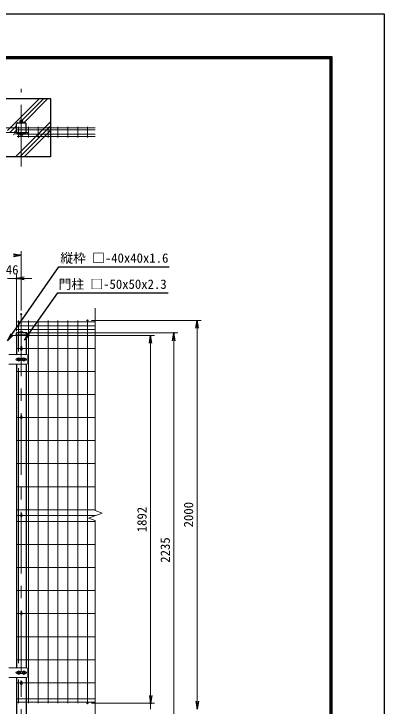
# Model space of a CAD drawing. Units: millimetres, scale not verified. Extents: x -4200 to 4200, y -2970 to 2970.
# Drawn here: x 2292 to 4200, y -592 to 2970 of the extents above; entities that cross this region are included whole.
import ezdxf
from ezdxf.enums import TextEntityAlignment as Align

# ---------------------------------------------------------------- set-up
doc = ezdxf.new("R2010")
doc.units = ezdxf.units.MM
doc.header["$LTSCALE"] = 10
doc.header["$PDMODE"] = 32
doc.header["$PDSIZE"] = 5
doc.linetypes.add('USER1', pattern=[50.8, 31.75, -6.35, 6.35, -6.35])
for name, color, linetype, lineweight in [('0-1_D-STR3', 3, 'Continuous', 13), ('0-2_D-BMK', 2, 'USER1', 13), ('0-3_D-STR1', 1, 'Continuous', 25), ('0-6_D-STR-TXT', 7, 'Continuous', 25), ('0-7_D-STR-DIM', 7, 'Continuous', 13), ('0-8_0', 7, 'Continuous', 25), ('0-9_Defpoints', 6, 'Continuous', 25), ('0-A_D-DCR-HCH', 7, 'Continuous', 13), ('0-B_D-STR2', 7, 'Continuous', 13), ('0-C_D-STR4', 7, 'Continuous', 25), ('0-D_D-TTL', 7, 'Continuous', 25)]:
    doc.layers.add(name, color=color, linetype=linetype, lineweight=lineweight)
doc.styles.add('ＭＳ ゴシック', font='')
doc.styles.get('ＭＳ ゴシック').set_extended_font_data('MS Gothic')

# ---------------------------------------------------------------- blocks, each defined once
blk = doc.blocks.new('_Open')
at = {"layer": '0-8_0'}
blk.add_line((-10, 1.667), (0, 0), dxfattribs=at)
blk.add_lwpolyline([(-10, -1.667), (0, 0), (-10, 0)], dxfattribs=at)
blk = doc.blocks.new('U7')
at = {"layer": '0-1_D-STR3'}
for p, q in [((18754, 18240), (19674, 18240)), ((19724, 18190), (19724, 17790)), ((19115, 17990), (19115.1, 17990)), ((19160, 18035), (19187.1, 18035)), ((19160, 17945), (19187.1, 17945)), ((19342.9, 18035), (19437.1, 18035)), ((19342.9, 17945), (19437.1, 17945)), ((19592.9, 18035), (19620, 18035)), ((19592.9, 17945), (19620, 17945)), ((19665, 17990), (19665.1, 17990)), ((19674, 17740), (18754, 17740)), ((18754, 2125), (19674, 2125)), ((19115, 1875), (19115.1, 1875)), ((19160, 1920), (19187.1, 1920)), ((19160, 1830), (19187.1, 1830)), ((19342.9, 1920), (19437.1, 1920)), ((19342.9, 1830), (19437.1, 1830)), ((19592.9, 1920), (19620, 1920)), ((19592.9, 1830), (19620, 1830)), ((19665, 1875), (19665.1, 1875)), ((19724, 2075), (19724, 1675)), ((19674, 1625), (18754, 1625))]:
    blk.add_line(p, q, dxfattribs=at)
for points in [[(19265, 18071), (19194.9, 18030.5), (19194.9, 17949.5), (19265, 17909), (19335.2, 17949.5), (19335.2, 18030.5)], [(19515, 18071), (19444.9, 18030.5), (19444.9, 17949.5), (19515, 17909), (19585.2, 17949.5), (19585.2, 18030.5)], [(19265, 1956), (19194.9, 1915.5), (19194.9, 1834.5), (19265, 1794), (19335.2, 1834.5), (19335.2, 1915.5)], [(19515, 1956), (19444.9, 1915.5), (19444.9, 1834.5), (19515, 1794), (19585.2, 1834.5), (19585.2, 1915.5)]]:
    blk.add_lwpolyline(points, close=True, dxfattribs=at)
for centre, radius in [((19265, 17990), 90), ((19265, 17990), 70.3), ((19265, 17990), 45), ((19265, 17990), 40), ((19515, 17990), 90), ((19515, 17990), 70.3), ((19515, 17990), 45), ((19515, 17990), 40), ((19265, 1875), 90), ((19265, 1875), 70.3), ((19265, 1875), 45), ((19265, 1875), 40), ((19515, 1875), 90), ((19515, 1875), 70.3), ((19515, 1875), 45), ((19515, 1875), 40)]:
    blk.add_circle(centre, radius, dxfattribs=at)
for centre, radius, start, end in [((19674, 18190), 50, 0, 90), ((19160, 17990), 45, 90, 180), ((19160, 17990), 45, 180, 270), ((19620, 17990), 45, 0, 90), ((19620, 17990), 45, 270, 0), ((19674, 17790), 50, 270, 0), ((19160, 1875), 45, 90, 180), ((19160, 1875), 45, 180, 270), ((19620, 1875), 45, 0, 90), ((19620, 1875), 45, 270, 0), ((19674, 2075), 50, 0, 90), ((19674, 1675), 50, 270, 0)]:
    blk.add_arc(centre, radius, start, end, dxfattribs=at)
blk = doc.blocks.new('MLeader6')
at = {"layer": '0-6_D-STR-TXT'}
blk.add_line((2288.09, 1316.52), (2259.78, 1287.49), dxfattribs=at)
for points in [[(2282.62, 1320.33), (2524.82, 1668.66), (3077.77, 1668.66), (3092.09, 1668.66)], [(2277.15, 1324.14), (2259.78, 1287.49), (2282.62, 1320.33)]]:
    blk.add_lwpolyline(points, dxfattribs=at)
blk = doc.blocks.new('MLeader7')
at = {"layer": '0-6_D-STR-TXT'}
blk.add_line((2375.39, 1319.02), (2346.86, 1290.2), dxfattribs=at)
for points in [[(2369.95, 1322.87), (2519.24, 1534.04), (3072.18, 1534.04), (3086.5, 1534.04)], [(2364.5, 1326.72), (2346.86, 1290.2), (2369.95, 1322.87)]]:
    blk.add_lwpolyline(points, dxfattribs=at)

msp = doc.modelspace()

# ---------------------------------------------------------------- linework, layer by layer
at = {"layer": '0-1_D-STR3'}
for p, q in [((2326.78, 2422.74), (2327.78, 2423.74)), ((2326.78, 2418.84), (2326.78, 2422.74)), ((2333.78, 2418.84), (2333.78, 2423.74)), ((2334.78, 2418.84), (2334.78, 2422.74)), ((2321.78, 2408.74), (2321.78, 2410.34)), ((2321.78, 2410.34), (2339.78, 2410.34)), ((2339.78, 2408.74), (2321.78, 2408.74)), ((2323.08, 2410.34), (2338.48, 2410.34)), ((2323.28, 2412.34), (2323.28, 2418.14)), ((2323.28, 2412.34), (2338.28, 2412.34)), ((2325, 2418.84), (2336.55, 2418.84)), ((2327.03, 2412.34), (2327.03, 2418.14)), ((2329.71, 2410.34), (2330.87, 2412.34)), ((2330.4, 2410.34), (2331.56, 2412.34)), ((2334.53, 2412.34), (2334.53, 2418.14)), ((2338.28, 2412.34), (2338.28, 2418.14)), ((2338.48, 2410.34), (2338.48, 2412.34)), ((2339.78, 2408.74), (2339.78, 2410.34)), ((2364.18, 2358.74), (2219.78, 2358.74)), ((2321.78, 2352.74), (2339.78, 2352.74)), ((2321.78, 2350.74), (2321.78, 2352.74)), ((2339.78, 2350.74), (2339.78, 2352.74)), ((2321.78, 2350.74), (2339.78, 2350.74)), ((2323.28, 2346.32), (2323.28, 2350.74)), ((2323.28, 2350.74), (2338.28, 2350.74)), ((2325.15, 2345.24), (2336.41, 2345.24)), ((2327.02, 2346.32), (2327.02, 2350.74)), ((2334.54, 2346.32), (2334.54, 2350.74)), ((2338.28, 2346.32), (2338.28, 2350.74)), ((2328.18, 1257.16), (2328.18, 1244.99)), ((2333.38, 1257.16), (2333.38, 1244.99)), ((2328.18, 901.23), (2328.18, 889.06)), ((2333.38, 901.23), (2333.38, 889.06)), ((2328.18, 396.66), (2328.18, 384.49)), ((2333.38, 396.66), (2333.38, 384.49)), ((2328.18, -107.91), (2328.18, -120.08)), ((2333.38, -107.91), (2333.38, -120.08)), ((2328.18, -463.84), (2328.18, -476.01)), ((2333.38, -463.84), (2333.38, -476.01))]:
    msp.add_line(p, q, dxfattribs=at)
for points in [[(2326.78, 2422.74), (2334.78, 2422.74), (2333.78, 2423.74)], [(2327.78, 2418.84), (2327.78, 2423.74), (2333.78, 2423.74)], [(2323.08, 2410.34), (2323.08, 2412.34), (2338.48, 2412.34)], [(2293.65, 2352.74), (2364.18, 2352.74), (2364.18, 2358.74)]]:
    msp.add_lwpolyline(points, dxfattribs=at)
for centre, radius, start, end in [((2325.15, 2416), 2.85, 48.83491, 131.16509), ((2330.78, 2408.45), 10.39, 68.85295, 111.14705), ((2336.4, 2416), 2.85, 48.86505, 131.13495), ((2287.65, 2352.74), 6, 280.26018, 0), ((2325.15, 2347.4), 2.16, 210, 330), ((2330.78, 2352.32), 7.08, 237.93138, 302.06862), ((2336.41, 2347.4), 2.16, 210, 330), ((2330.78, 1244.99), 2.6, 180, 0), ((2330.78, 889.06), 2.6, 180, 0), ((2330.78, 384.49), 2.6, 180, 0), ((2330.78, -120.08), 2.6, 180, 0), ((2330.78, -476.01), 2.6, 180, 0)]:
    msp.add_arc(centre, radius, start, end, dxfattribs=at)
for centre in [(2330.78, 1257.14), (2330.78, 901.22), (2330.78, 396.64), (2330.78, -107.93), (2330.78, -463.86)]:
    msp.add_ellipse(centre, major_axis=(-2.6, 0), ratio=0.649974, start_param=3.1415927, end_param=6.2831853, dxfattribs=at)
at = {"layer": '0-2_D-BMK'}
for p, q in [((2330.78, 2183.74), (2330.78, 2583.74)), ((2530.78, 2383.74), (2130.78, 2383.74)), ((2330.78, 1424.07), (2330.78, -937.01))]:
    msp.add_line(p, q, dxfattribs=at)
at = {"layer": '0-3_D-STR1'}
for p, q in [((2305.78, 2363.84), (2305.78, 2403.64)), ((2310.88, 2408.74), (2350.68, 2408.74)), ((2355.78, 2363.84), (2355.78, 2403.64)), ((2310.88, 2358.74), (2350.68, 2358.74)), ((2303.94, 1325.99), (2303.78, 1316.99)), ((2303.94, 1325.99), (2303.78, 1316.99)), ((2323.28, 1331.99), (2305.49, 1327.9)), ((2323.28, 1331.99), (2305.49, 1327.9)), ((2355.69, 1327.99), (2305.87, 1327.99)), ((2323.28, 1331.99), (2338.28, 1331.99)), ((2338.28, 1331.99), (2323.28, 1331.99)), ((2338.28, 1331.99), (2356.07, 1327.9)), ((2338.28, 1331.99), (2356.07, 1327.9)), ((2357.63, 1325.99), (2357.78, 1316.99)), ((2303.78, 1316.99), (2357.78, 1316.99)), ((2357.78, 1316.99), (2303.78, 1316.99)), ((2305.78, 1316.99), (2305.78, 1216.99)), ((2355.78, 1316.99), (2355.78, 1216.99)), ((2305.78, 1166.99), (2305.78, -394.51)), ((2355.78, 1166.99), (2355.78, -394.51)), ((2305.78, -444.51), (2305.78, -907.01)), ((2355.78, -444.51), (2355.78, -907.01))]:
    msp.add_line(p, q, dxfattribs=at)
for centre, radius, start, end in [((2310.88, 2403.64), 5.1, 90.00031, 179.99985), ((2350.68, 2403.64), 5.1, 0, 90.00028), ((2310.88, 2363.84), 5.1, 179.99984, 269.99973), ((2350.68, 2363.84), 5.1, 269.9997, 0), ((2305.94, 1325.95), 2, 102.93782, 179), ((2305.94, 1325.95), 2, 102.93782, 179), ((2355.63, 1325.95), 2, 1, 77.06218), ((2330.78, 1244.99), 4, 162.5424, 17.4576), ((2330.78, -476.03), 4, 162.5424, 17.4576)]:
    msp.add_arc(centre, radius, start, end, dxfattribs=at)
at = {"layer": '0-7_D-STR-DIM'}
for p, q in [((2330.78, 1444.07), (2330.78, 1748.23)), ((2259.78, 1608.23), (2305.78, 1608.23)), ((2305.78, 1336.99), (2305.78, 1628.23)), ((2345.78, 1608.23), (2385.78, 1608.23)), ((2691.97, 1392.99), (3257.1, 1392.99)), ((2375.69, 1327.99), (3137.1, 1327.99)), ((3237.1, 1352.99), (3237.1, -567.01)), ((2278.75, 1314.99), (3017.1, 1314.99)), ((3117.1, -867.01), (3117.1, 1287.99)), ((2997.1, 1274.99), (2997.1, -537.01)), ((2997.1, -537.01), (2997.1, -497.01)), ((2691.97, -577.01), (3017.1, -577.01)), ((2691.97, -577.01), (3017.1, -577.01)), ((2997.1, -607.01), (2997.1, -577.01))]:
    msp.add_line(p, q, dxfattribs=at)
at = {"layer": '0-9_Defpoints'}
for p in [(2305.78, 1608.23), (2330.78, 1424.07), (2671.97, 1392.99), (2305.78, 1316.99), (2355.69, 1327.99), (3117.1, 1327.99), (2671.97, -577.01), (2997.1, -577.01)]:
    msp.add_point(p, dxfattribs=at)
at = {"layer": '0-A_D-DCR-HCH'}
for p, q in [((2343.07, 2408.74), (2468.07, 2533.74)), ((2293.07, 2358.74), (2305.78, 2371.46)), ((2344.84, 2233.74), (2480.78, 2369.68)), ((2477.43, 2233.74), (2480.78, 2237.1))]:
    msp.add_line(p, q, dxfattribs=at)
for points in [[(2259.78, 2369.65), (2273.87, 2383.74), (2330.78, 2440.65), (2423.87, 2533.74)], [(2320.97, 2408.74), (2330.78, 2418.55), (2445.97, 2533.74)], [(2270.97, 2358.74), (2295.97, 2383.74), (2305.78, 2393.55)], [(2300.65, 2233.74), (2330.78, 2263.87), (2450.65, 2383.74), (2480.78, 2413.87)], [(2322.75, 2233.74), (2330.78, 2241.78), (2472.75, 2383.74), (2480.78, 2391.78)]]:
    msp.add_lwpolyline(points, dxfattribs=at)
at = {"layer": '0-B_D-STR2'}
for p, q in [((2316.55, 2389.44), (2316.55, 2333.44)), ((2367.32, 2389.44), (2367.32, 2333.44)), ((2418.09, 2389.44), (2418.09, 2333.44)), ((2468.86, 2389.44), (2468.86, 2333.44)), ((2519.63, 2389.44), (2519.63, 2333.44)), ((2570.4, 2389.44), (2570.4, 2333.44)), ((2621.17, 2389.44), (2621.17, 2333.44)), ((2671.97, 2389.44), (2671.97, 2333.44)), ((2309.58, 2384.04), (2711.46, 2384.04)), ((2309.58, 2372.74), (2711.46, 2372.74)), ((2309.58, 2350.14), (2711.46, 2350.14)), ((2309.58, 2338.84), (2711.46, 2338.84)), ((2711.47, 414.14), (2711.47, 1455.99)), ((2316.58, 1392.99), (2316.58, 1232.19)), ((2367.35, 1392.99), (2367.35, -577.01)), ((2418.12, 1392.99), (2418.12, -577.01)), ((2468.89, 1392.99), (2468.89, -577.01)), ((2519.66, 1392.99), (2519.66, -577.01)), ((2570.43, 1392.99), (2570.43, -577.01)), ((2621.2, 1392.99), (2621.2, -577.01)), ((2671.97, 1392.99), (2671.97, -577.01)), ((2711.47, 1384.56), (2309.58, 1384.56)), ((2711.47, 1364.99), (2309.58, 1364.99)), ((2711.47, 1345.42), (2309.58, 1345.42)), ((2711.47, 1248.99), (2309.58, 1248.99)), ((2316.58, 1147.15), (2316.58, -370.17)), ((2711.47, 1130.35), (2309.58, 1130.35)), ((2711.47, 1011.7), (2309.58, 1011.7)), ((2711.47, 893.06), (2309.58, 893.06)), ((2711.47, 774.42), (2309.58, 774.42)), ((2711.47, 655.77), (2309.58, 655.77)), ((2711.47, 537.13), (2309.58, 537.13)), ((2711.47, 418.49), (2309.58, 418.49)), ((2676.23, 375.66), (2746.71, 401.31)), ((2746.71, 401.31), (2711.47, 414.14)), ((2711.47, 388.49), (2309.58, 388.49)), ((2711.47, 358.49), (2309.58, 358.49)), ((2711.47, 362.84), (2676.23, 375.66)), ((2711.47, -700.01), (2711.47, 362.84)), ((2711.47, 239.85), (2309.58, 239.85)), ((2711.47, 121.2), (2309.58, 121.2)), ((2711.47, 2.56), (2309.58, 2.56)), ((2711.47, -116.08), (2309.58, -116.08)), ((2711.47, -234.73), (2309.58, -234.73)), ((2711.47, -353.37), (2309.58, -353.37)), ((2316.58, -455.23), (2316.58, -577.01)), ((2711.47, -472.01), (2309.58, -472.01)), ((2711.47, -554.16), (2309.58, -554.16)), ((2711.47, -571.16), (2309.58, -571.16))]:
    msp.add_line(p, q, dxfattribs=at)
at = {"layer": '0-C_D-STR4'}
msp.add_lwpolyline([(2180.78, 2533.74), (2480.78, 2533.74), (2480.78, 2233.74), (2180.78, 2233.74)], close=True, dxfattribs=at)
at = {"layer": '0-D_D-TTL', "color": 2}
msp.add_lwpolyline([(-4200, 2970), (4200, 2970), (4200, -2970), (-4200, -2970)], close=True, dxfattribs=at)
at = {"layer": '0-D_D-TTL'}
for points in [[(-3930, 2750), (3930, 2750), (3930, -2750), (-3930, -2750)], [(-3927.5, 2747.5), (3927.5, 2747.5), (3927.5, -2747.5), (-3927.5, -2747.5)], [(-3925, 2745), (3925, 2745), (3925, -2745), (-3925, -2745)], [(-3922.5, 2742.5), (3922.5, 2742.5), (3922.5, -2742.5), (-3922.5, -2742.5)], [(-3920, 2740), (3920, 2740), (3920, -2740), (-3920, -2740)]]:
    msp.add_lwpolyline(points, close=True, dxfattribs=at)

# ---------------------------------------------------------------- block references
at = {"layer": '0-6_D-STR-TXT'}
for name in ['MLeader6', 'MLeader7']:
    msp.add_blockref(name, (0, 0), dxfattribs=at)
at = {"layer": '0-7_D-STR-DIM'}
for name, p, xscale, yscale in [('_Open', (2330.78, 1728.23), 4, 4), ('U7', (391.78, -607.01), 0.1, 0.1)]:
    msp.add_blockref(name, p, dxfattribs=dict(at, xscale=xscale, yscale=yscale))
at = {"layer": '0-7_D-STR-DIM', "xscale": 4, "yscale": 4}
for p, rotation in [((2305.78, 1608.23), 180), ((3237.1, 1392.99), 90), ((3117.1, 1327.99), 90), ((2997.1, 1314.99), 90), ((2997.1, -577.01), 270), ((2997.1, -577.01), 270), ((3237.1, -607.01), 270)]:
    msp.add_blockref('_Open', p, dxfattribs=dict(at, rotation=rotation))

# ---------------------------------------------------------------- texts
at = {"layer": '0-6_D-STR-TXT', "style": 'ＭＳ ゴシック'}
for s, p in [('縦枠 □-40x40x1.6', (2531.77, 1675.25)), ('門柱 □-50x50x2.3', (2522.89, 1540.63))]:
    msp.add_text(s, height=48.09, dxfattribs=at).set_placement(p, align=Align.BOTTOM_LEFT)
at = {"layer": '0-7_D-STR-DIM', "style": 'ＭＳ ゴシック'}
msp.add_text('46', height=48.09, dxfattribs=at).set_placement((2251.06, 1614.98), align=Align.BOTTOM_LEFT)
for s, p in [('1892', (2990.35, 302.61)), ('2000', (3230.35, 327.74)), ('2235', (3110.35, 145.89))]:
    msp.add_text(s, height=48.09, rotation=90, dxfattribs=at).set_placement(p, align=Align.BOTTOM_LEFT)

doc.saveas('drawing.dxf')
